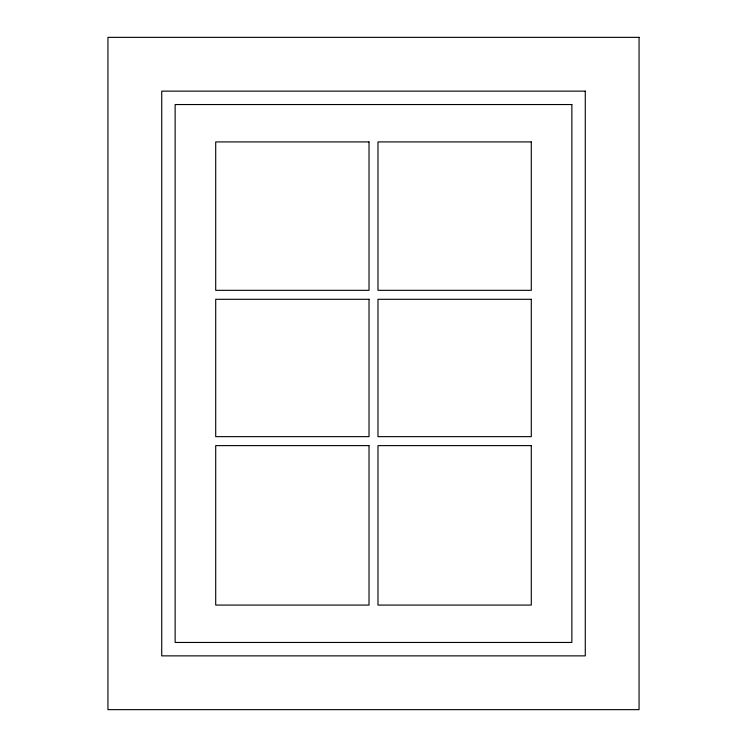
<?xml version="1.0" encoding="UTF-8"?>
<svg xmlns="http://www.w3.org/2000/svg" width="747" height="747" viewBox="0 0 747 747"><rect width="100%" height="100%" fill="white"/><g stroke="black" fill="none" stroke-linecap="round" stroke-linejoin="round"><path stroke-width="1.12" d="M639.058 37.35L107.941 37.35L107.941 709.65L639.058 709.65L639.058 37.35M585.274 91.134L161.725 91.134L161.725 655.866L585.274 655.866L585.274 91.134M571.866 104.543L175.134 104.543L175.134 642.457L571.866 642.457L571.866 104.543M369.018 141.921L215.706 141.921L215.706 290.331L369.018 290.331L369.018 141.921M531.294 141.921L377.982 141.921L377.982 290.331L531.294 290.331L531.294 141.921M369.018 299.295L215.706 299.295L215.706 436.65L369.018 436.65L369.018 299.295M531.294 299.295L377.982 299.295L377.982 436.65L531.294 436.65L531.294 299.295M369.018 445.614L215.706 445.614L215.706 605.079L369.018 605.079L369.018 445.614M531.294 445.614L377.982 445.614L377.982 605.079L531.294 605.079L531.294 445.614"/></g></svg>
